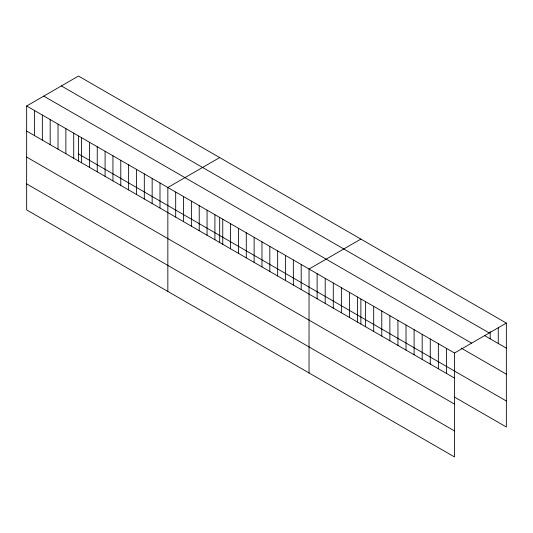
<?xml version="1.0" encoding="UTF-8"?>
<svg xmlns="http://www.w3.org/2000/svg" width="533" height="533" viewBox="0 0 533 533"><rect width="100%" height="100%" fill="white"/><g stroke="black" fill="none" stroke-linecap="round" stroke-linejoin="round"><path stroke-width="0.8" d="M26.65 105.987L454.509 353.013L454.509 456.941L26.65 209.915L26.65 105.987L78.491 76.059L506.35 323.085L506.35 427.013L454.489 397.072M219.683 157.575L167.842 187.509L167.842 291.438M360.874 239.097L309.04 269.025L309.04 372.953M454.509 353.013L506.35 323.085M61.382 85.94L489.241 332.958M484.797 335.71L506.35 348.156M43.759 96.113L471.618 343.139M461.225 348.129L506.35 374.179M78.491 153.964L506.35 400.989M26.65 131.065L454.509 378.084M26.65 157.082L454.509 404.107M26.65 183.892L454.509 430.917M498.268 327.315L498.268 343.492M490.187 331.546L490.187 338.821M446.427 348.349L446.427 373.42M438.346 343.678L438.346 368.749M430.264 339.015L430.264 364.086M422.183 334.351L422.183 359.422M414.101 329.68L414.101 354.751M406.019 325.017L406.019 350.088M397.938 320.353L397.938 345.424M389.856 315.683L389.856 340.754M381.775 311.019L381.775 336.09M373.693 306.355L373.693 331.426M365.611 301.685L365.611 326.756M360.874 299.126L360.874 324.097M357.53 297.021L357.53 322.092M349.448 292.357L349.448 317.428M341.367 287.687L341.367 312.758M333.285 283.023L333.285 308.094M325.203 278.359L325.203 303.43M317.122 273.689L317.122 298.76M301.192 264.495L301.192 289.566M293.35 259.964L293.35 285.042M285.508 255.44L285.508 280.511M277.66 250.91L277.66 275.981M269.818 246.379L269.818 271.45M261.976 241.849L261.976 266.926M254.128 237.325L254.128 262.396M246.286 232.794L246.286 257.865M238.444 228.264L238.444 253.335M230.596 223.733L230.596 248.811M222.754 219.21L222.754 244.281M219.683 217.611L219.683 242.582M214.906 214.679L214.906 239.75M207.064 210.149L207.064 235.226M199.222 205.625L199.222 230.696M191.374 201.094L191.374 226.165M183.532 196.564L183.532 221.635M175.69 192.033L175.69 217.111M160 182.979L160 208.05M152.158 178.448L152.158 203.519M144.31 173.918L144.31 198.996M136.468 169.394L136.468 194.465M128.626 164.864L128.626 189.935M120.778 160.333L120.778 185.404M112.936 155.803L112.936 180.88M105.094 151.279L105.094 176.35M97.246 146.748L97.246 171.819M89.404 142.218L89.404 167.289M81.556 137.687L81.556 162.765M78.491 136.095L78.491 161.059M73.714 133.163L73.714 158.234M65.872 128.633L65.872 153.704M58.024 124.102L58.024 149.173M50.182 119.572L50.182 144.65M42.34 115.048L42.34 140.119M34.492 110.518L34.492 135.589"/></g></svg>
